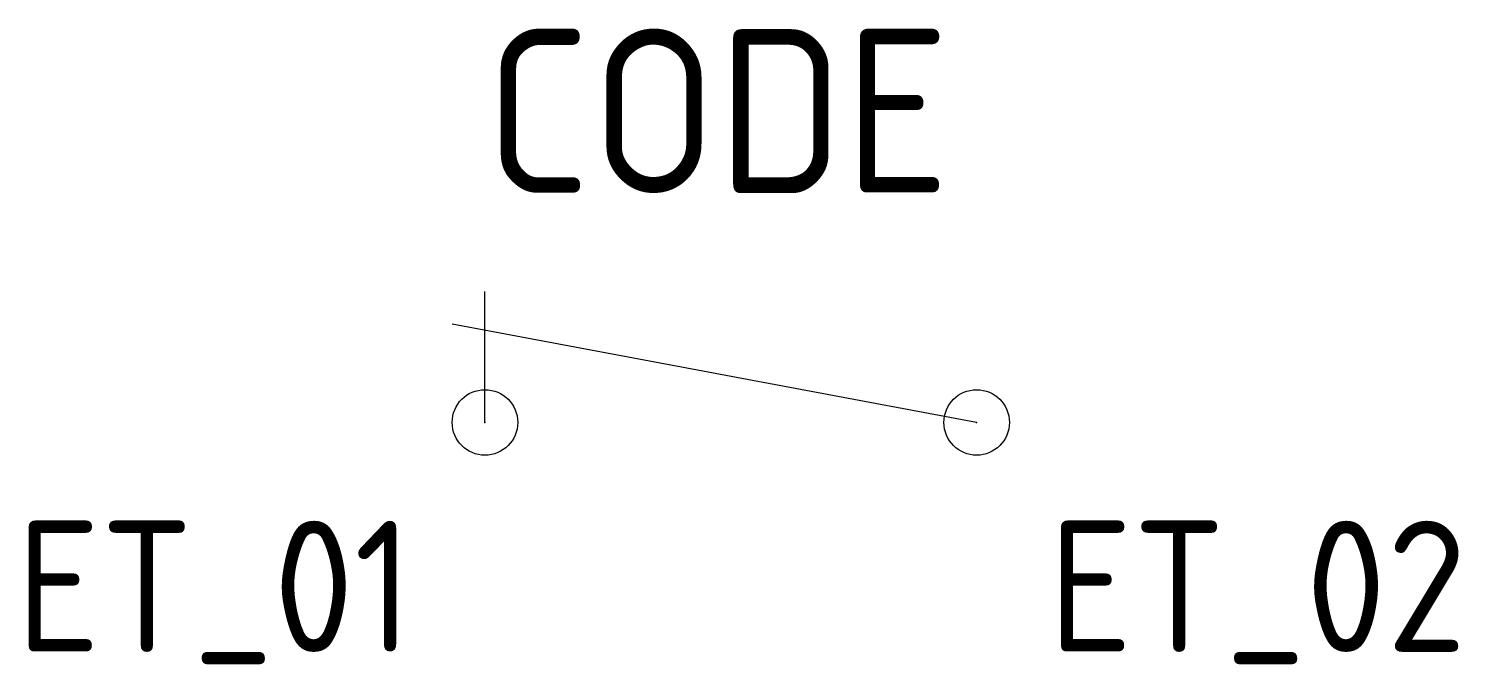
# Model space of a CAD drawing. Extents: x -7 to 14.8, y -3.7 to 6.
import ezdxf
from ezdxf.enums import TextEntityAlignment as Align

# ---------------------------------------------------------------- set-up
doc = ezdxf.new("R2010")
doc.units = 0
doc.header["$LTSCALE"] = 10
doc.header["$MEASUREMENT"] = 0
doc.header["$PDMODE"] = 32
doc.header["$PDSIZE"] = 1
doc.layers.get('0').update_dxf_attribs({"linetype": 'CONTINUOUS'})
for name, color, linetype in [('C', 7, 'CONTINUOUS'), ('TKST2', 2, 'CONTINUOUS'), ('TKST3', 1, 'CONTINUOUS')]:
    doc.layers.add(name, color=color, linetype=linetype)
doc.styles.get("Standard").update_dxf_attribs({"font": 'ISO8'})

msp = doc.modelspace()

# ---------------------------------------------------------------- linework, layer by layer
for points in [[(0, 0), (0, 2)], [(7.5, 0), (-0.5, 1.5)]]:
    msp.add_lwpolyline(points)
at = {"layer": 'C', "color": 2}
msp.add_point((0, 0), dxfattribs=at)
at = {"layer": 'C', "color": 1}
msp.add_point((7.5, 0), dxfattribs=at)

# ---------------------------------------------------------------- texts
at = {"layer": 'TKST2'}
msp.add_attdef('ET_01', text='', height=2, dxfattribs=at).set_placement((-1.097, -3.5), align=Align.RIGHT)
msp.add_attdef('ET_02', (8.593, -3.5), '', height=2, dxfattribs=at)
at = {"layer": 'TKST3'}
msp.add_attdef('CODE', (0, 3.5), '-K', height=2.5, dxfattribs=at)

doc.saveas('drawing.dxf')
